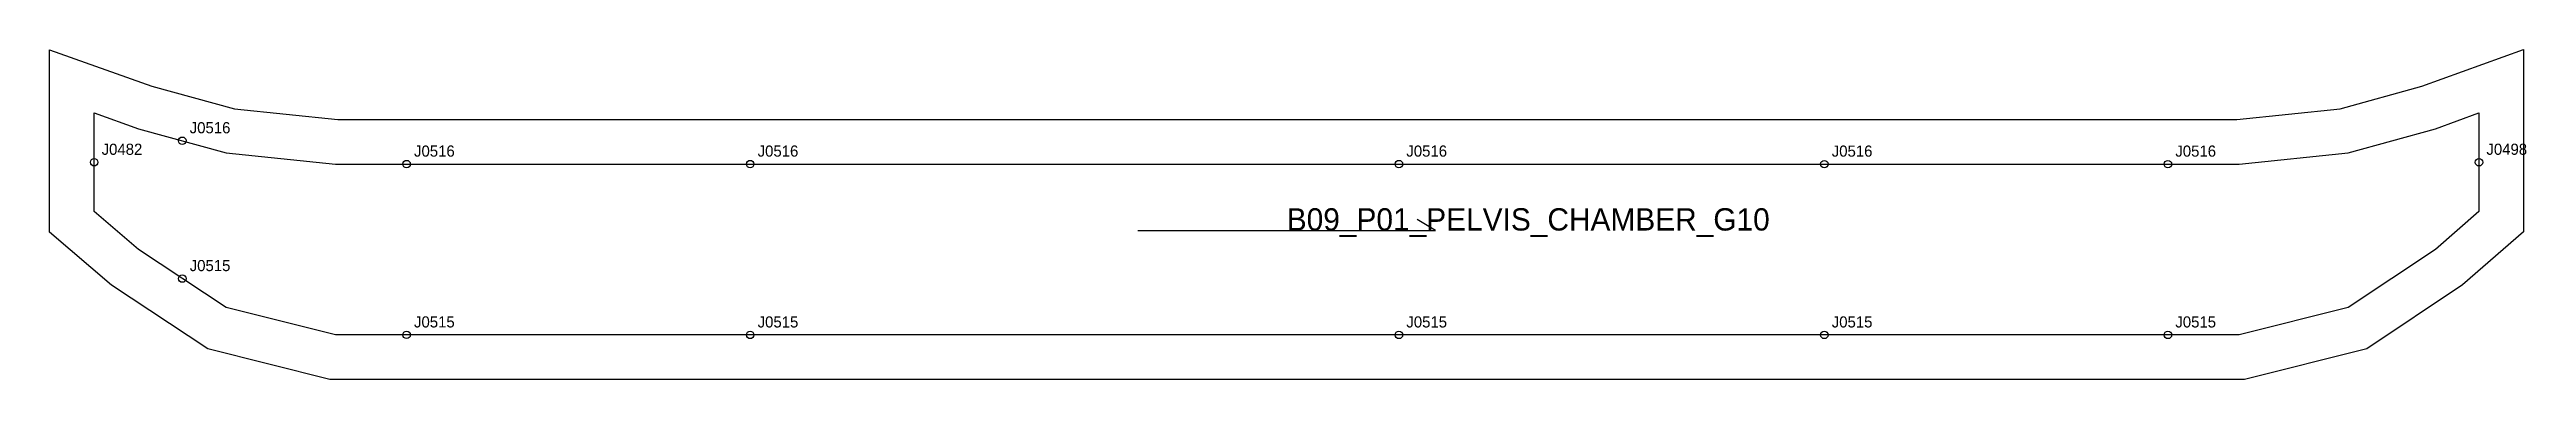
# Model space of a CAD drawing. Header units: millimetres. Extents: x -12 to 654, y -72 to 17.
import ezdxf

# ---------------------------------------------------------------- set-up
doc = ezdxf.new("R2010")
doc.units = ezdxf.units.MM
for name, color, linetype in [('CUT', 1, 'Continuous'), ('GRAIN', 3, 'Continuous'), ('LABEL', 7, 'Continuous'), ('NOTCH', 2, 'Continuous'), ('SEW', 5, 'Continuous')]:
    doc.layers.add(name, color=color, linetype=linetype)

msp = doc.modelspace()

# ---------------------------------------------------------------- linework, layer by layer
at = {"layer": 'CUT'}
msp.add_lwpolyline([(-12, 17), (15.5, 7.23), (37.67, 1.13), (65.44, -1.75), (103.07, -1.75), (149.69, -1.75), (202.87, -1.75), (260.58, -1.75), (320.59, -1.75), (380.61, -1.75), (438.32, -1.75), (491.5, -1.76), (538.12, -1.76), (575.75, -1.76), (603.49, 1.13), (625.48, 7.21), (652.83, 17.09), (652.83, -31.99), (636.43, -46.29), (610.66, -63.5), (577.86, -71.74), (538.11, -71.74), (491.5, -71.74), (438.32, -71.74), (380.61, -71.74), (320.59, -71.74), (260.58, -71.74), (202.87, -71.74), (149.69, -71.73), (103.07, -71.73), (63.34, -71.73), (30.52, -63.52), (4.65, -46.34), (-12, -32.06), (-12, 17)], close=True, dxfattribs=at)
at = {"layer": 'GRAIN'}
for p, q in [((280.46, -31.64), (360.46, -31.64)), ((360.46, -31.64), (355.46, -28.64))]:
    msp.add_line(p, q, dxfattribs=at)
at = {"layer": 'NOTCH'}
for centre in [(23.67, -7.47), (0, -13.27), (83.95, -13.75), (176.28, -13.75), (350.6, -13.75), (464.91, -13.76), (557.24, -13.76), (640.83, -13.26), (23.67, -44.57), (83.94, -59.73), (176.28, -59.74), (350.6, -59.74), (464.91, -59.74), (557.24, -59.74)]:
    msp.add_circle(centre, 1, dxfattribs=at)
at = {"layer": 'SEW'}
msp.add_lwpolyline([(0, 0), (11.9, -4.23), (35.44, -10.7), (64.82, -13.75), (103.07, -13.75), (149.69, -13.75), (202.87, -13.75), (260.58, -13.75), (320.59, -13.75), (380.61, -13.75), (438.32, -13.75), (491.5, -13.76), (538.12, -13.76), (576.37, -13.76), (605.72, -10.7), (629.13, -4.23), (640.83, 0), (640.83, -26.53), (629.13, -36.74), (605.72, -52.37), (576.37, -59.74), (538.12, -59.74), (491.5, -59.74), (438.32, -59.74), (380.61, -59.74), (320.59, -59.74), (260.58, -59.74), (202.87, -59.74), (149.69, -59.73), (103.07, -59.73), (64.82, -59.73), (35.44, -52.38), (11.9, -36.75), (0, -26.54)], close=True, dxfattribs=at)

# ---------------------------------------------------------------- texts
at = {"layer": 'LABEL'}
for s, height, p in [('J0516', 3, (25.67, -5.47)), ('J0482', 3, (2, -11.27)), ('J0516', 3, (85.95, -11.75)), ('J0516', 3, (178.28, -11.75)), ('J0516', 3, (352.6, -11.75)), ('J0516', 3, (466.91, -11.76)), ('J0516', 3, (559.24, -11.76)), ('J0498', 3, (642.83, -11.26)), ('B09_P01_PELVIS_CHAMBER_G10', 6, (320.46, -31.64)), ('J0515', 3, (25.67, -42.57)), ('J0515', 3, (85.94, -57.73)), ('J0515', 3, (178.28, -57.74)), ('J0515', 3, (352.6, -57.74)), ('J0515', 3, (466.91, -57.74)), ('J0515', 3, (559.24, -57.74))]:
    msp.add_text(s, height=height, dxfattribs=at).set_placement(p)

doc.saveas('drawing.dxf')
